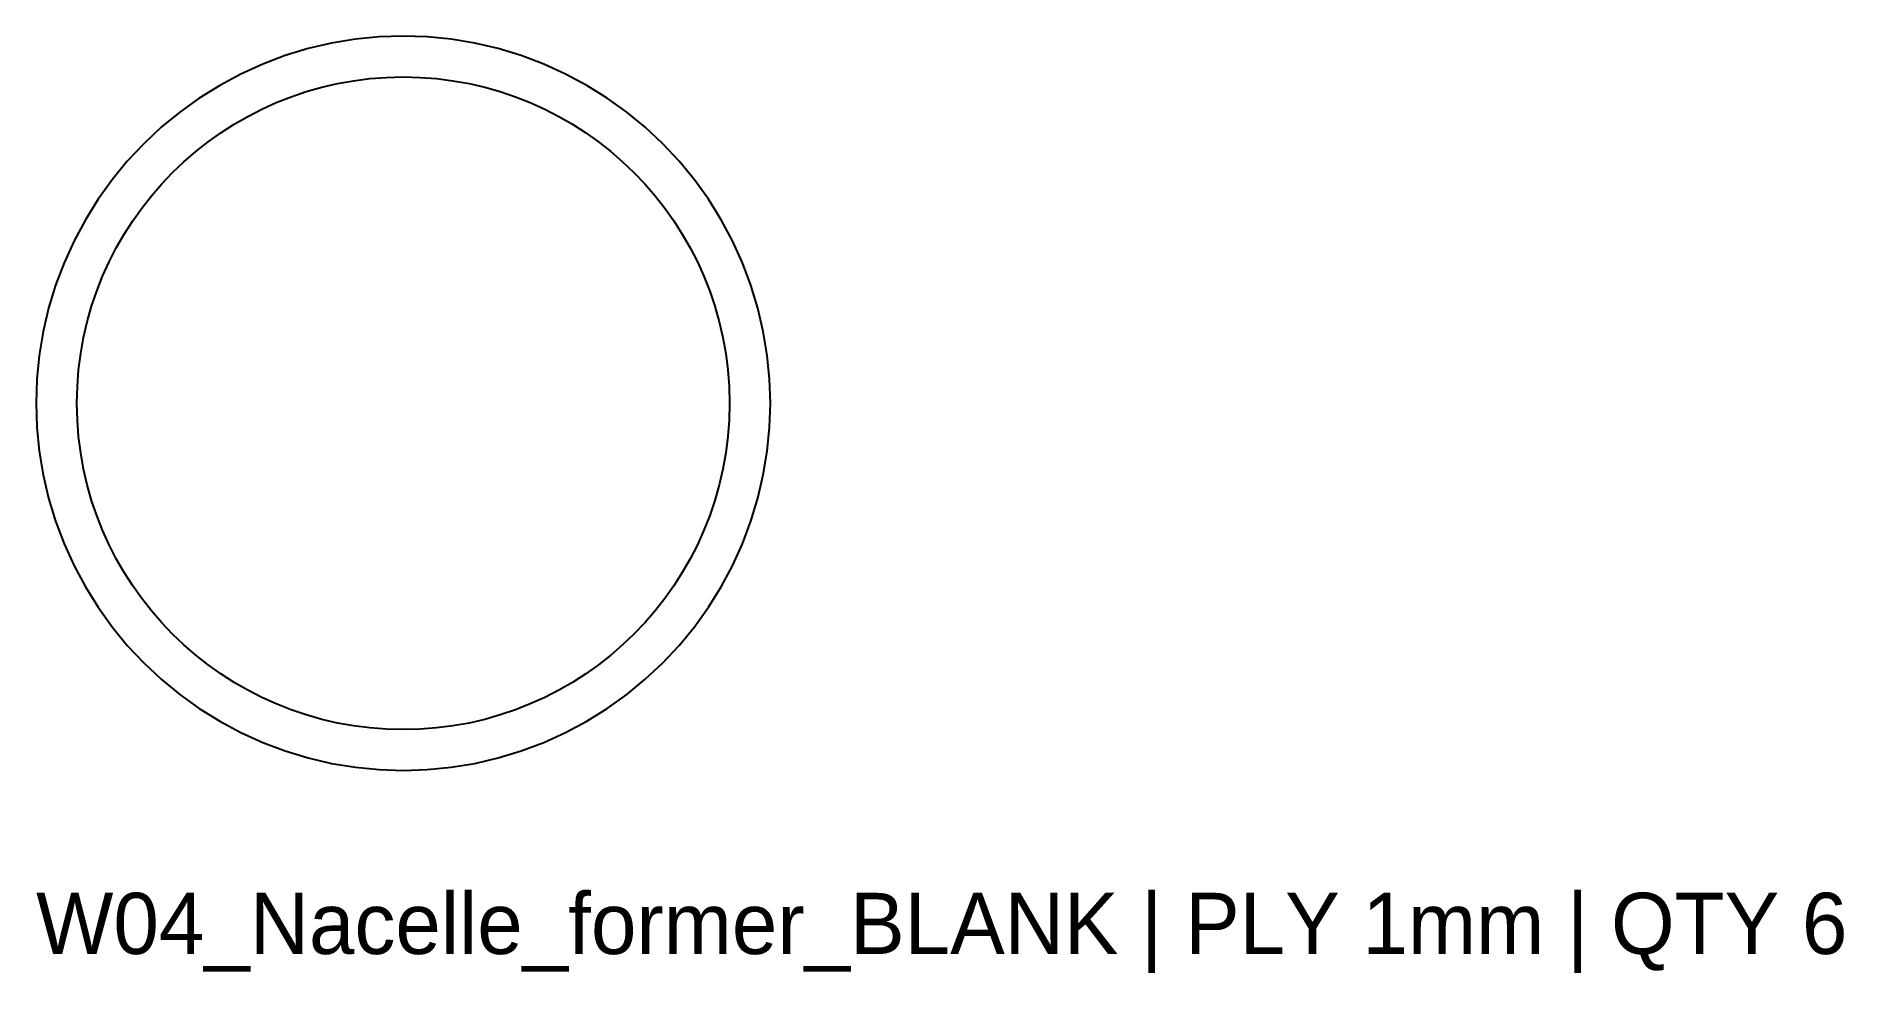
# Model space of a CAD drawing. Header units: millimetres. Extents: x -18 to 70.6, y -27.9 to 18.
import ezdxf

# ---------------------------------------------------------------- set-up
doc = ezdxf.new("R2010")
doc.units = ezdxf.units.MM
doc.layers.add('ANNOTATION', color=8, linetype='Continuous')
doc.layers.add('CUT', color=7, linetype='Continuous')

msp = doc.modelspace()

# ---------------------------------------------------------------- linework, layer by layer
at = {"layer": 'CUT'}
msp.add_lwpolyline([(18, 0), (17.961, 1.177), (17.846, 2.349), (17.654, 3.512), (17.387, 4.659), (17.045, 5.786), (16.63, 6.888), (16.144, 7.961), (15.588, 9), (14.966, 10), (14.28, 10.958), (13.533, 11.868), (12.728, 12.728), (11.868, 13.533), (10.958, 14.28), (10, 14.966), (9, 15.588), (7.961, 16.144), (6.888, 16.63), (5.786, 17.045), (4.659, 17.387), (3.512, 17.654), (2.349, 17.846), (1.177, 17.961), (0, 18), (-1.177, 17.961), (-2.349, 17.846), (-3.512, 17.654), (-4.659, 17.387), (-5.786, 17.045), (-6.888, 16.63), (-7.961, 16.144), (-9, 15.588), (-10, 14.966), (-10.958, 14.28), (-11.868, 13.533), (-12.728, 12.728), (-13.533, 11.868), (-14.28, 10.958), (-14.966, 10), (-15.588, 9), (-16.144, 7.961), (-16.63, 6.888), (-17.045, 5.786), (-17.387, 4.659), (-17.654, 3.512), (-17.846, 2.349), (-17.961, 1.177), (-18, 0), (-17.961, -1.177), (-17.846, -2.349), (-17.654, -3.512), (-17.387, -4.659), (-17.045, -5.786), (-16.63, -6.888), (-16.144, -7.961), (-15.588, -9), (-14.966, -10), (-14.28, -10.958), (-13.533, -11.868), (-12.728, -12.728), (-11.868, -13.533), (-10.958, -14.28), (-10, -14.966), (-9, -15.588), (-7.961, -16.144), (-6.888, -16.63), (-5.786, -17.045), (-4.659, -17.387), (-3.512, -17.654), (-2.349, -17.846), (-1.177, -17.961), (0, -18), (1.177, -17.961), (2.349, -17.846), (3.512, -17.654), (4.659, -17.387), (5.786, -17.045), (6.888, -16.63), (7.961, -16.144), (9, -15.588), (10, -14.966), (10.958, -14.28), (11.868, -13.533), (12.728, -12.728), (13.533, -11.868), (14.28, -10.958), (14.966, -10), (15.588, -9), (16.144, -7.961), (16.63, -6.888), (17.045, -5.786), (17.387, -4.659), (17.654, -3.512), (17.846, -2.349), (17.961, -1.177)], close=True, dxfattribs=at)
msp.add_circle((0, 0), 16, dxfattribs=at)

# ---------------------------------------------------------------- texts
at = {"layer": 'ANNOTATION'}
msp.add_text('W04_Nacelle_former_BLANK | PLY 1mm | QTY 6', height=3, dxfattribs=at).set_placement((-18, -27))

doc.saveas('drawing.dxf')
